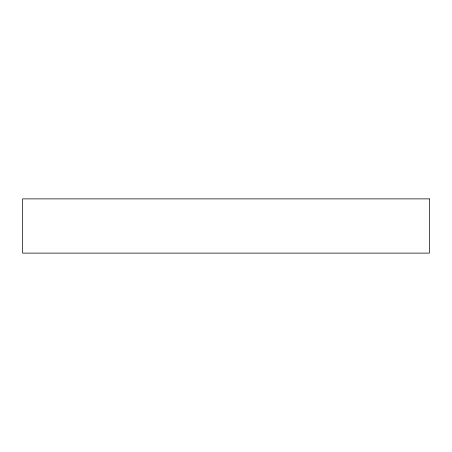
<?xml version="1.0" encoding="UTF-8"?>
<svg xmlns="http://www.w3.org/2000/svg" width="452" height="452" viewBox="0 0 452 452"><rect width="100%" height="100%" fill="white"/><g stroke="black" fill="none" stroke-linecap="round" stroke-linejoin="round"><path stroke-width="0.68" d="M429.4 198.88L22.6 198.88L22.6 253.12L429.4 253.12L429.4 198.88"/></g></svg>
